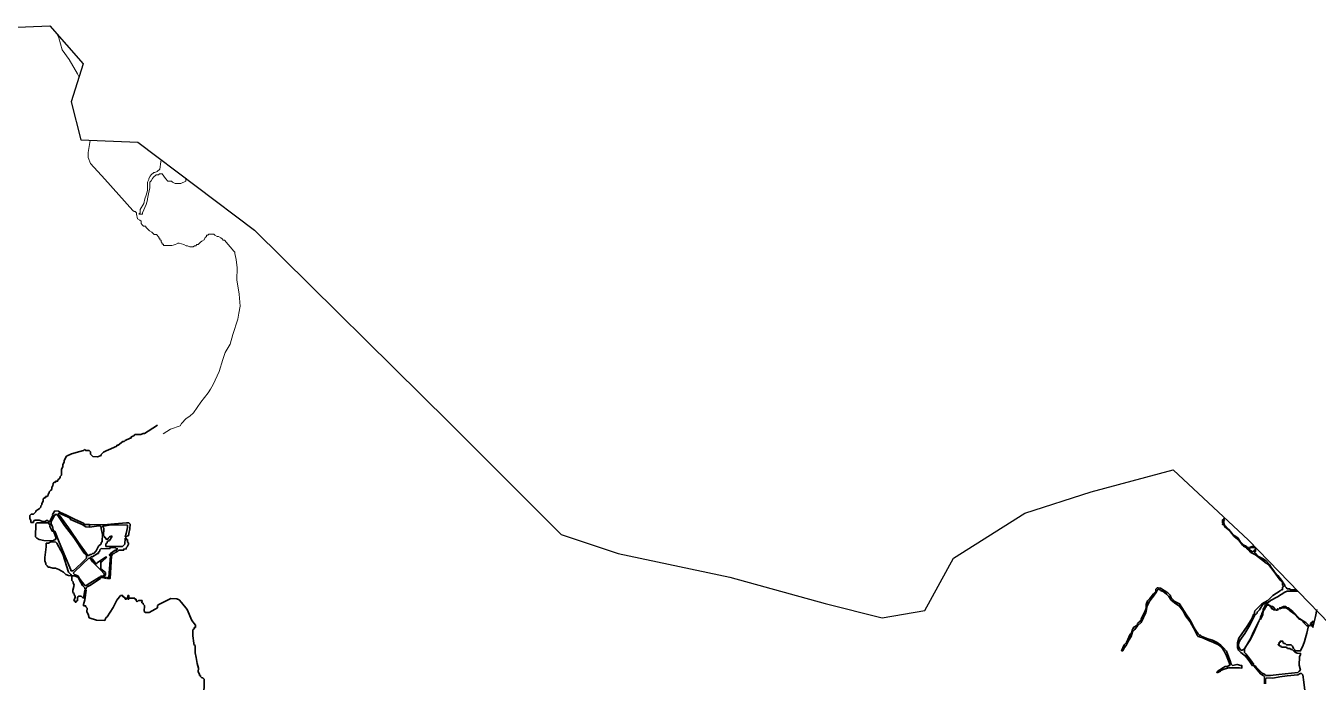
# Model space of a CAD drawing. Header units: metres. Extents: x 266208 to 280437, y 2124392 to 2131586.
# Drawn here: x 268657 to 272967, y 2129104 to 2131293 of the extents above; entities that cross this region are included whole.
import ezdxf

# ---------------------------------------------------------------- set-up
doc = ezdxf.new("R2010")
doc.units = ezdxf.units.M
doc.layers.add('HIGH TIDE LINE', color=7, linetype='Continuous', true_color=0xff00c5)
doc.layers.add('village', color=3, linetype='Continuous')

msp = doc.modelspace()

# ---------------------------------------------------------------- linework, layer by layer
at = {"layer": 'HIGH TIDE LINE', "lineweight": 35}
for p, q in [((269064.5, 2129940.9), (269095.8, 2129960.4)), ((268988.4, 2129910.2), (269004.5, 2129917.9)), ((269004.5, 2129917.9), (269008.4, 2129917.9)), ((269008.4, 2129917.9), (269008.5, 2129921.9)), ((269008.5, 2129921.9), (269016.5, 2129925.7)), ((269016.5, 2129925.7), (269020.6, 2129929.6)), ((269020.6, 2129929.6), (269040.5, 2129929.3)), ((269040.5, 2129929.3), (269048.5, 2129933.2)), ((269048.5, 2129933.2), (269052.5, 2129933.2)), ((269052.5, 2129933.2), (269064.5, 2129940.9)), ((268808.6, 2129865), (268836.6, 2129872.6)), ((268836.6, 2129872.6), (268848.6, 2129876.4)), ((268848.6, 2129876.4), (268852.6, 2129880.3)), ((268852.6, 2129880.3), (268856.5, 2129876.3)), ((268856.5, 2129876.3), (268868.5, 2129876.1)), ((268868.5, 2129876.1), (268872.4, 2129872.1)), ((268872.4, 2129872.1), (268872.3, 2129864.1)), ((268908.1, 2129863.6), (268916.2, 2129871.4)), ((268916.2, 2129871.4), (268924.2, 2129875.3)), ((268924.2, 2129875.3), (268932.2, 2129879.2)), ((268932.2, 2129879.2), (268960.3, 2129890.7)), ((268960.3, 2129890.7), (268960.3, 2129894.7)), ((268960.3, 2129894.7), (268964.3, 2129894.6)), ((268964.3, 2129894.6), (268980.4, 2129906.3)), ((268980.4, 2129906.3), (268984.4, 2129906.3)), ((268984.4, 2129906.3), (268988.4, 2129910.2)), ((268780.1, 2129821.6), (268780.2, 2129829.6)), ((268780.2, 2129829.6), (268784.3, 2129837.5)), ((268784.3, 2129841.5), (268788.4, 2129849.4)), ((268784.3, 2129837.5), (268784.3, 2129841.5)), ((268788.4, 2129849.4), (268792.5, 2129857.3)), ((268792.5, 2129857.3), (268808.6, 2129865)), ((268872.3, 2129864.1), (268880.1, 2129856)), ((268880.1, 2129856), (268896, 2129855.8)), ((268896, 2129855.8), (268908, 2129859.6)), ((268908, 2129859.6), (268908.1, 2129863.6)), ((268763.5, 2129778.1), (268767.5, 2129782)), ((268767.5, 2129782), (268771.6, 2129785.9)), ((268771.6, 2129789.9), (268775.7, 2129793.8)), ((268771.6, 2129785.9), (268771.6, 2129789.9)), ((268775.7, 2129793.8), (268776, 2129813.7)), ((268776, 2129813.7), (268780.1, 2129821.6)), ((268735, 2129738.7), (268739.1, 2129742.6)), ((268735, 2129734.7), (268735, 2129738.7)), ((268739.1, 2129742.6), (268743.1, 2129746.5)), ((268743.1, 2129746.5), (268743.2, 2129754.5)), ((268743.2, 2129754.5), (268747.3, 2129758.4)), ((268747.3, 2129758.4), (268747.4, 2129766.4)), ((268747.4, 2129766.4), (268751.4, 2129770.3)), ((268751.4, 2129770.3), (268755.4, 2129770.2)), ((268755.4, 2129770.2), (268755.5, 2129774.2)), ((268755.5, 2129774.2), (268763.4, 2129774.1)), ((268763.4, 2129774.1), (268763.5, 2129778.1)), ((268706.5, 2129691.3), (268710.5, 2129695.2)), ((268710.5, 2129695.2), (268710.6, 2129699.2)), ((268710.6, 2129699.2), (268714.7, 2129707.1)), ((268714.7, 2129707.1), (268714.8, 2129715.1)), ((268714.8, 2129715.1), (268718.8, 2129719)), ((268718.8, 2129719), (268722.8, 2129718.9)), ((268722.8, 2129718.9), (268722.9, 2129722.9)), ((268722.9, 2129722.9), (268726.9, 2129722.9)), ((268726.9, 2129722.9), (268730.9, 2129726.8)), ((268730.9, 2129730.8), (268735, 2129734.7)), ((268730.9, 2129726.8), (268730.9, 2129730.8)), ((268670, 2129648), (268670.2, 2129660)), ((268670.2, 2129660), (268674.2, 2129663.9)), ((268674.2, 2129663.9), (268682.2, 2129663.8)), ((268682.2, 2129663.8), (268686.2, 2129667.7)), ((268686.2, 2129667.7), (268690.3, 2129671.6)), ((268690.3, 2129675.6), (268698.3, 2129679.5)), ((268690.3, 2129671.6), (268690.3, 2129675.6)), ((268698.3, 2129679.5), (268702.4, 2129683.4)), ((268702.4, 2129683.4), (268706.4, 2129687.3)), ((268706.4, 2129687.3), (268706.5, 2129691.3)), ((268754, 2129674.7), (268745.9, 2129662.8)), ((268745.9, 2129662.8), (268749.7, 2129654.8)), ((268749.7, 2129654.8), (268749.8, 2129658.8)), ((268749.8, 2129658.8), (268753.8, 2129658.7)), ((268753.8, 2129658.7), (268753.8, 2129662.7)), ((268753.8, 2129662.7), (268761.8, 2129662.6)), ((268766, 2129674.5), (268754, 2129674.7)), ((268761.8, 2129662.6), (268785.2, 2129626.4)), ((268769.9, 2129670.5), (268766, 2129674.5)), ((268789.7, 2129662.2), (268769.9, 2129670.5)), ((268821.3, 2129645.8), (268789.7, 2129662.2)), ((268673.9, 2129644), (268670, 2129648)), ((268673.8, 2129636), (268673.9, 2129644)), ((268681.8, 2129635.9), (268673.8, 2129636)), ((268685.9, 2129643.8), (268681.8, 2129639.9)), ((268681.8, 2129639.9), (268681.8, 2129635.9)), ((268701.8, 2129643.6), (268685.9, 2129643.8)), ((268689, 2129588), (268689.7, 2129631.8)), ((268689.7, 2129631.8), (268693.7, 2129635.7)), ((268693.7, 2129635.7), (268729.6, 2129635.2)), ((268713.7, 2129639.4), (268701.8, 2129643.6)), ((268721.6, 2129639.3), (268713.7, 2129639.4)), ((268725.7, 2129643.2), (268721.6, 2129639.3)), ((268729.7, 2129643.2), (268725.7, 2129643.2)), ((268729.6, 2129635.2), (268733.6, 2129639.1)), ((268733.6, 2129639.1), (268729.7, 2129643.2)), ((268785.2, 2129626.4), (268816.4, 2129586.1)), ((268849, 2129633.5), (268821.3, 2129645.8)), ((268852.9, 2129629.4), (268849, 2129633.5)), ((268868.8, 2129629.2), (268852.9, 2129629.4)), ((268916.6, 2129628.5), (268868.8, 2129629.2)), ((268916.4, 2129616.5), (268912.6, 2129624.6)), ((268912.6, 2129624.6), (268916.5, 2129624.5)), ((268916.1, 2129592.6), (268916.4, 2129616.5)), ((268916.5, 2129624.5), (268940.5, 2129628.1)), ((268952.5, 2129631.9), (268916.6, 2129628.5)), ((268940.5, 2129628.1), (268996.2, 2129627.3)), ((268992.4, 2129635.3), (268952.5, 2129631.9)), ((268996.1, 2129619.4), (268991.8, 2129599.5)), ((269000.3, 2129635.2), (268992.4, 2129635.3)), ((268996.2, 2129627.3), (268996.1, 2129619.4)), ((268999.8, 2129599.4), (269004, 2129615.3)), ((269004.2, 2129631.2), (269000.3, 2129635.2)), ((269004, 2129615.3), (269004.2, 2129631.2)), ((268693, 2129584), (268689, 2129588)), ((268700.9, 2129579.9), (268693, 2129584)), ((268716.7, 2129575.7), (268700.9, 2129579.9)), ((268748.6, 2129575.2), (268716.7, 2129575.7)), ((268724.4, 2129555.6), (268724.6, 2129567.6)), ((268724.6, 2129567.6), (268732.5, 2129567.5)), ((268732.5, 2129567.5), (268740.6, 2129571.3)), ((268740.6, 2129571.3), (268756.5, 2129571.1)), ((268752.6, 2129579.1), (268748.6, 2129575.2)), ((268753, 2129607), (268749, 2129607)), ((268749, 2129607), (268756.7, 2129587)), ((268756.6, 2129579.1), (268752.6, 2129579.1)), ((268768.4, 2129570.9), (268753, 2129607)), ((268756.5, 2129571.1), (268760.4, 2129567)), ((268756.7, 2129587), (268756.6, 2129579.1)), ((268760.4, 2129567), (268779.8, 2129530.9)), ((268787.6, 2129522.8), (268768.4, 2129570.9)), ((268816.4, 2129586.1), (268851.5, 2129533.9)), ((268920, 2129588.6), (268916.1, 2129592.6)), ((268919.9, 2129584.6), (268920, 2129588.6)), ((268923.9, 2129584.6), (268919.9, 2129584.6)), ((268923.6, 2129564.7), (268927.7, 2129568.6)), ((268923.9, 2129580.6), (268923.9, 2129584.6)), ((268931.8, 2129580.5), (268923.9, 2129580.6)), ((268927.7, 2129572.6), (268935.8, 2129576.4)), ((268927.7, 2129568.6), (268927.7, 2129572.6)), ((268931.9, 2129584.5), (268931.8, 2129580.5)), ((268935.9, 2129588.4), (268931.9, 2129584.5)), ((268935.8, 2129576.4), (268943.9, 2129588.3)), ((268943.9, 2129592.2), (268935.9, 2129588.4)), ((268943.9, 2129588.3), (268943.9, 2129592.2)), ((268987.6, 2129583.6), (268987.3, 2129563.7)), ((268991.6, 2129583.6), (268987.6, 2129583.6)), ((268991.8, 2129599.5), (268987.7, 2129587.6)), ((268987.7, 2129587.6), (268991.7, 2129587.6)), ((268991.5, 2129579.6), (268991.6, 2129583.6)), ((268995.5, 2129579.5), (268991.5, 2129579.6)), ((268991.7, 2129587.6), (268995.7, 2129591.5)), ((268995.4, 2129571.6), (268995.5, 2129579.5)), ((268999.3, 2129567.5), (268995.4, 2129571.6)), ((268995.7, 2129591.5), (268999.7, 2129591.4)), ((268999.3, 2129563.6), (268999.3, 2129567.5)), ((268999.7, 2129591.4), (268999.8, 2129599.4)), ((268719.9, 2129519.8), (268724.4, 2129555.6)), ((268779.8, 2129530.9), (268798.8, 2129470.9)), ((268806.9, 2129478.8), (268787.6, 2129522.8)), ((268851.5, 2129533.9), (268859.4, 2129525.8)), ((268859.4, 2129525.8), (268859.2, 2129517.8)), ((268879.2, 2129521.5), (268883.2, 2129525.4)), ((268883.2, 2129525.4), (268891.3, 2129529.3)), ((268891.3, 2129529.3), (268895.3, 2129533.2)), ((268895.3, 2129533.2), (268899.3, 2129533.2)), ((268899.3, 2129537.1), (268903.4, 2129541.1)), ((268899.3, 2129533.2), (268899.3, 2129537.1)), ((268903.4, 2129545), (268907.5, 2129549)), ((268903.4, 2129541.1), (268903.4, 2129545)), ((268907.5, 2129549), (268935.3, 2129548.6)), ((268923.5, 2129556.7), (268923.6, 2129564.7)), ((268979.3, 2129555.9), (268923.5, 2129556.7)), ((268935.3, 2129548.6), (268939.4, 2129552.5)), ((268955.2, 2129544.3), (268939.1, 2129532.6)), ((268939.1, 2129532.6), (268943, 2129524.6)), ((268939.4, 2129552.5), (268955.3, 2129552.2)), ((268943, 2129524.6), (268947.1, 2129532.5)), ((268947.1, 2129532.5), (268951, 2129532.4)), ((268951, 2129532.4), (268955.1, 2129536.3)), ((268955.1, 2129536.3), (268963.1, 2129540.2)), ((268959.2, 2129544.2), (268955.2, 2129544.3)), ((268955.3, 2129552.2), (268959.2, 2129548.2)), ((268959.2, 2129548.2), (268963.2, 2129548.2)), ((268963.2, 2129548.2), (268959.2, 2129544.2)), ((268963.1, 2129540.2), (268967.1, 2129544.1)), ((268967.1, 2129544.1), (268983.1, 2129543.9)), ((268987.3, 2129563.7), (268979.3, 2129555.9)), ((268983.1, 2129543.9), (268983.1, 2129547.9)), ((268983.1, 2129547.9), (268991.1, 2129547.7)), ((268991.1, 2129551.7), (268995.2, 2129555.6)), ((268991.1, 2129547.7), (268991.1, 2129551.7)), ((268995.2, 2129555.6), (268999.3, 2129563.6)), ((268719.7, 2129507.9), (268719.9, 2129519.8)), ((268723.6, 2129499.9), (268719.7, 2129507.9)), ((268723.5, 2129495.9), (268723.6, 2129499.9)), ((268727.5, 2129491.9), (268723.5, 2129495.9)), ((268731.4, 2129487.8), (268727.5, 2129491.9)), ((268735.4, 2129487.8), (268731.4, 2129487.8)), ((268747.2, 2129483.6), (268735.4, 2129487.8)), ((268755.2, 2129483.5), (268747.2, 2129483.6)), ((268767.1, 2129479.3), (268755.2, 2129483.5)), ((268814.7, 2129466.7), (268847, 2129498.1)), ((268826.9, 2129486.4), (268814.8, 2129474.7)), ((268843.1, 2129502.1), (268826.9, 2129486.4)), ((268859.2, 2129517.8), (268843.1, 2129502.1)), ((268847, 2129498.1), (268867.2, 2129517.7)), ((268867.2, 2129517.7), (268871.2, 2129517.6)), ((268871.2, 2129517.6), (268875.2, 2129521.6)), ((268871.2, 2129517.6), (268879, 2129505.6)), ((268879.1, 2129513.5), (268871.2, 2129517.6)), ((268875.2, 2129521.6), (268879.2, 2129521.5)), ((268879, 2129505.6), (268906.4, 2129477.3)), ((268890.8, 2129497.4), (268879.1, 2129513.5)), ((268894.8, 2129501.4), (268890.8, 2129497.4)), ((268923, 2129520.9), (268894.8, 2129501.4)), ((268906.5, 2129481.3), (268906.8, 2129505.2)), ((268922.2, 2129469.1), (268906.5, 2129481.3)), ((268906.8, 2129505.2), (268910.8, 2129505.1)), ((268910.8, 2129505.1), (268927, 2129520.8)), ((268927, 2129520.8), (268923, 2129520.9)), ((268782.9, 2129471.1), (268767.1, 2129479.3)), ((268790.7, 2129463.1), (268782.9, 2129471.1)), ((268798.6, 2129459), (268790.7, 2129463.1)), ((268806.6, 2129458.8), (268798.6, 2129459)), ((268798.8, 2129470.9), (268806.7, 2129462.8)), ((268810.5, 2129454.8), (268806.6, 2129458.8)), ((268806.7, 2129462.8), (268810.6, 2129458.8)), ((268806.8, 2129474.8), (268806.9, 2129478.8)), ((268814.8, 2129474.7), (268806.8, 2129474.8)), ((268810.4, 2129442.9), (268810.5, 2129454.8)), ((268814.3, 2129438.8), (268810.4, 2129442.9)), ((268810.6, 2129458.8), (268818.6, 2129458.7)), ((268814.2, 2129434.8), (268814.3, 2129438.8)), ((268818.6, 2129462.6), (268814.7, 2129466.7)), ((268830.5, 2129458.5), (268818.6, 2129462.6)), ((268818.6, 2129458.7), (268826.5, 2129454.6)), ((268826.5, 2129454.6), (268830.4, 2129454.5)), ((268830.4, 2129454.5), (268834.3, 2129446.5)), ((268838.3, 2129446.4), (268830.5, 2129458.5)), ((268834.3, 2129446.5), (268846, 2129426.4)), ((268853.9, 2129426.3), (268838.3, 2129446.4)), ((268869.8, 2129426.1), (268906, 2129449.4)), ((268902.1, 2129453.5), (268870, 2129434)), ((268906.1, 2129453.4), (268902.1, 2129453.5)), ((268906, 2129449.4), (268906.1, 2129453.4)), ((268914.1, 2129457.3), (268906.1, 2129457.4)), ((268906.1, 2129457.4), (268910.1, 2129453.3)), ((268906.4, 2129477.3), (268918.2, 2129465.2)), ((268910.1, 2129453.3), (268914, 2129453.3)), ((268914, 2129453.3), (268925.9, 2129449.1)), ((268918.1, 2129461.2), (268914.1, 2129457.3)), ((268918, 2129453.2), (268918.1, 2129457.2)), ((268926, 2129453.1), (268918, 2129453.2)), ((268918.2, 2129465.2), (268918.1, 2129461.2)), ((268918.1, 2129457.2), (268922.1, 2129461.1)), ((268922.1, 2129461.1), (268922.2, 2129469.1)), ((268925.9, 2129449.1), (268926, 2129453.1)), ((268813.8, 2129403), (268813.9, 2129410.9)), ((268817.7, 2129398.9), (268813.8, 2129403)), ((268813.9, 2129410.9), (268818.1, 2129426.8)), ((268818.1, 2129426.8), (268814.2, 2129434.8)), ((268817.6, 2129395), (268817.7, 2129398.9)), ((268821.5, 2129390.9), (268817.6, 2129395)), ((268846, 2129426.4), (268853.8, 2129418.3)), ((268853.7, 2129410.4), (268849.3, 2129382.5)), ((268853.2, 2129378.5), (268857.7, 2129410.3)), ((268853.8, 2129418.3), (268853.7, 2129414.3)), ((268853.7, 2129414.3), (268857.7, 2129414.3)), ((268857.7, 2129410.3), (268853.7, 2129410.4)), ((268857.9, 2129426.2), (268853.9, 2129426.3)), ((268857.7, 2129414.3), (268857.8, 2129418.3)), ((268857.8, 2129418.3), (268861.8, 2129422.2)), ((268870, 2129434), (268857.9, 2129426.2)), ((268861.8, 2129422.2), (268869.8, 2129426.1)), ((268817.3, 2129375.1), (268821.5, 2129386.9)), ((268821.3, 2129375), (268817.3, 2129375.1)), ((268821.3, 2129371), (268821.3, 2129375)), ((268825.2, 2129371), (268821.3, 2129371)), ((268821.5, 2129386.9), (268821.5, 2129390.9)), ((268825.3, 2129374.9), (268825.2, 2129371)), ((268829.3, 2129374.9), (268825.3, 2129374.9)), ((268829.5, 2129386.8), (268829.3, 2129374.9)), ((268833.5, 2129390.7), (268829.5, 2129386.8)), ((268841.5, 2129390.6), (268833.5, 2129390.7)), ((268845.4, 2129386.6), (268841.5, 2129390.6)), ((268849.4, 2129386.5), (268845.4, 2129386.6)), ((268848.9, 2129358.7), (268849, 2129362.6)), ((268856.9, 2129358.5), (268848.9, 2129358.7)), ((268849, 2129362.6), (268853.2, 2129378.5)), ((268849.3, 2129382.5), (268849.4, 2129386.5)), ((268856.9, 2129354.6), (268856.9, 2129358.5)), ((268860.8, 2129350.5), (268856.9, 2129354.6)), ((268860.6, 2129338.6), (268860.8, 2129350.5)), ((268948.4, 2129353.2), (268928, 2129321.7)), ((268960.7, 2129376.9), (268948.4, 2129353.2)), ((268968.8, 2129388.8), (268960.7, 2129376.9)), ((268972.9, 2129392.7), (268968.8, 2129388.8)), ((268980.8, 2129392.6), (268972.9, 2129392.7)), ((268980.8, 2129388.6), (268980.8, 2129392.6)), ((268984.8, 2129388.5), (268980.8, 2129388.6)), ((268984.7, 2129384.6), (268984.8, 2129388.5)), ((268988.7, 2129384.5), (268984.7, 2129384.6)), ((268988.6, 2129380.5), (268988.7, 2129384.5)), ((268992.6, 2129380.5), (268988.6, 2129380.5)), ((268992.7, 2129384.4), (268992.6, 2129380.5)), ((268996.7, 2129384.4), (268992.7, 2129384.4)), ((268996.6, 2129380.4), (268996.7, 2129384.4)), ((269000.6, 2129380.3), (268996.6, 2129380.4)), ((269020.5, 2129384), (269000.6, 2129384.3)), ((269000.6, 2129384.3), (269000.6, 2129380.3)), ((269020.5, 2129380), (269020.5, 2129384)), ((269024.5, 2129380), (269020.5, 2129380)), ((269024.4, 2129376), (269024.5, 2129380)), ((269028.3, 2129372), (269024.4, 2129376)), ((269032.4, 2129375.9), (269028.3, 2129372)), ((269044.3, 2129375.7), (269032.4, 2129375.9)), ((269044.2, 2129367.8), (269044.3, 2129375.7)), ((269048.2, 2129367.7), (269044.2, 2129367.8)), ((269048.1, 2129363.7), (269048.2, 2129367.7)), ((269052, 2129359.7), (269048.1, 2129363.7)), ((269051.8, 2129339.8), (269052, 2129359.7)), ((269095.7, 2129351.1), (269087.7, 2129347.2)), ((269095.8, 2129359), (269095.7, 2129351.1)), ((269099.9, 2129363), (269095.8, 2129359)), ((269115.9, 2129370.7), (269099.9, 2129363)), ((269132, 2129378.4), (269115.9, 2129370.7)), ((269140, 2129382.3), (269132, 2129378.4)), ((269159.9, 2129382), (269140, 2129382.3)), ((269167.8, 2129377.9), (269159.9, 2129382)), ((269175.6, 2129369.8), (269167.8, 2129377.9)), ((269195.2, 2129345.6), (269175.6, 2129369.8)), ((272786.9, 2129348.9), (272787, 2129352.9)), ((272791, 2129352.8), (272786.9, 2129344.9)), ((272787, 2129352.9), (272791.1, 2129360.8)), ((272795.1, 2129360.7), (272791, 2129352.8)), ((272791.1, 2129360.8), (272795.1, 2129360.7)), ((272795.1, 2129360.7), (272795.1, 2129364.7)), ((272795.1, 2129364.7), (272803, 2129360.6)), ((272799.1, 2129360.6), (272795.1, 2129360.7)), ((272803, 2129360.6), (272799.1, 2129360.6)), ((272803, 2129360.6), (272810.9, 2129356.5)), ((272807, 2129356.5), (272803, 2129360.6)), ((272810.9, 2129352.5), (272807, 2129356.5)), ((272810.8, 2129348.5), (272810.9, 2129352.5)), ((272810.9, 2129356.5), (272814.9, 2129356.4)), ((272814.9, 2129356.4), (272818.9, 2129352.4)), ((272818.9, 2129352.4), (272822.8, 2129348.4)), ((268864.5, 2129330.6), (268860.6, 2129338.6)), ((268868.3, 2129318.6), (268864.5, 2129330.6)), ((268892, 2129310.2), (268868.3, 2129318.6)), ((268919.9, 2129309.8), (268892, 2129310.2)), ((268924, 2129317.7), (268919.9, 2129309.8)), ((268928, 2129321.7), (268924, 2129317.7)), ((269055.7, 2129335.7), (269051.8, 2129339.8)), ((269067.6, 2129335.5), (269055.7, 2129335.7)), ((269087.7, 2129347.2), (269067.6, 2129335.5)), ((269210.6, 2129309.6), (269195.2, 2129345.6)), ((269222.3, 2129293.5), (269210.6, 2129309.6)), ((272782.7, 2129329), (272774.5, 2129313.2)), ((272774.5, 2129317.2), (272774.6, 2129321.2)), ((272774.5, 2129313.2), (272774.5, 2129317.2)), ((272774.6, 2129321.2), (272778.7, 2129329.1)), ((272778.7, 2129329.1), (272778.8, 2129333.1)), ((272778.8, 2129333.1), (272782.8, 2129341)), ((272782.8, 2129341), (272782.7, 2129329)), ((272782.8, 2129341), (272782.9, 2129345)), ((272786.9, 2129344.9), (272782.8, 2129341)), ((272782.9, 2129345), (272783, 2129348.9)), ((272783, 2129348.9), (272786.9, 2129348.9)), ((272814.8, 2129348.5), (272810.8, 2129348.5)), ((272818.7, 2129344.4), (272814.8, 2129348.5)), ((272822.7, 2129344.4), (272818.7, 2129344.4)), ((272822.8, 2129348.4), (272822.7, 2129344.4)), ((272822.7, 2129344.4), (272826.7, 2129344.3)), ((272826.7, 2129344.3), (272822.7, 2129344.4)), ((272826.7, 2129344.3), (272830.7, 2129348.2)), ((272830.7, 2129344.3), (272826.7, 2129344.3)), ((272830.7, 2129348.2), (272834.7, 2129348.2)), ((272834.7, 2129348.2), (272830.7, 2129344.3)), ((269213.8, 2129257.7), (269214.1, 2129277.7)), ((269214.1, 2129277.7), (269218.1, 2129281.6)), ((269218.1, 2129281.6), (269218.2, 2129285.6)), ((269218.2, 2129285.6), (269222.2, 2129285.5)), ((269222.2, 2129285.5), (269222.3, 2129293.5)), ((269217.4, 2129233.8), (269213.8, 2129257.7)), ((269217.4, 2129229.8), (269217.4, 2129233.8)), ((269221.3, 2129225.8), (269217.4, 2129229.8)), ((269221, 2129201.9), (269221.3, 2129225.8)), ((269224.7, 2129185.9), (269221, 2129201.9)), ((269228.4, 2129165.9), (269224.7, 2129185.9)), ((269232.1, 2129149.9), (269228.4, 2129165.9)), ((269232, 2129138), (269232.1, 2129149.9)), ((269235.8, 2129130), (269232, 2129138)), ((269235.8, 2129126), (269235.8, 2129130)), ((269239.8, 2129125.9), (269235.8, 2129126)), ((269239.7, 2129122), (269239.8, 2129125.9)), ((269243.6, 2129117.9), (269239.7, 2129122)), ((269247.6, 2129117.9), (269243.6, 2129117.9)), ((269251.5, 2129113.8), (269247.6, 2129117.9)), ((269250.6, 2129050.1), (269251.5, 2129113.8))]:
    msp.add_line(p, q, dxfattribs=at)
at = {"layer": 'HIGH TIDE LINE', "lineweight": 0}
for points in [[(268758.9, 2131269.4), (268766.7, 2131253.4), (268778.1, 2131213.5), (268801.6, 2131181.3), (268828.8, 2131133.2), (268834.4, 2131122.2)], [(268871.3, 2130911.1), (268865.2, 2130870.2), (268865, 2130854.2), (268872.7, 2130834.3), (268919.8, 2130781.9), (269013.9, 2130677.3), (269017.8, 2130673.2), (269021.8, 2130673.2), (269025.7, 2130669.2), (269025.7, 2130665.2), (269029.5, 2130649.2), (269037.4, 2130645.1), (269041.3, 2130641.1), (269041.2, 2130633.2), (269045.1, 2130629.1), (269049.1, 2130625.1), (269057, 2130625), (269057, 2130621), (269060.9, 2130617), (269068.7, 2130608.9), (269076.6, 2130604.8), (269084.5, 2130596.8), (269092.4, 2130596.7), (269100.3, 2130588.6), (269100.3, 2130584.7), (269104.2, 2130584.6), (269104.2, 2130580.6), (269108.1, 2130576.6), (269108.1, 2130572.6), (269112, 2130568.6), (269111.9, 2130564.6), (269115.9, 2130564.6), (269115.9, 2130560.6), (269143.7, 2130560.2), (269155.7, 2130564), (269163.7, 2130567.9), (269167.7, 2130567.9), (269183.5, 2130563.7), (269191.4, 2130559.6), (269195.4, 2130559.6), (269203.3, 2130555.5), (269215.2, 2130555.3), (269219.3, 2130559.3), (269223.2, 2130559.2), (269227.3, 2130563.1), (269231.3, 2130563.1), (269239.3, 2130570.9), (269243.3, 2130574.9), (269251.3, 2130578.7), (269255.4, 2130586.6), (269259.5, 2130590.6), (269259.5, 2130594.6), (269263.5, 2130594.5), (269267.5, 2130598.4), (269283.4, 2130598.2), (269287.3, 2130594.2), (269295.3, 2130590.1), (269299.2, 2130590.1), (269307.1, 2130586), (269311.1, 2130582), (269315, 2130577.9), (269319, 2130577.9), (269350.3, 2130541.7), (269354.3, 2130537.6), (269354.2, 2130533.7), (269357.9, 2130513.7), (269361.5, 2130485.8), (269361, 2130446), (269368.4, 2130398.2), (269371.9, 2130358.4), (269367.6, 2130334.5), (269363.3, 2130314.7), (269346.8, 2130263.2), (269338.4, 2130231.5), (269322.1, 2130203.8), (269313.9, 2130180.1), (269301.4, 2130140.4), (269281, 2130096.9), (269272.8, 2130081.1), (269264.7, 2130069.3), (269240.4, 2130037.8), (269216.1, 2130002.3), (269204, 2129990.5), (269192, 2129982.7), (269175.9, 2129967), (269171.8, 2129959.1), (269139.8, 2129947.5), (269114.9, 2129931.9)], [(269190.8, 2130783.5), (269190.3, 2130782.4), (269190.2, 2130774.5), (269174.2, 2130766.7), (269154.3, 2130767), (269146.4, 2130771.1), (269142.5, 2130775.1), (269130.5, 2130775.2), (269122.7, 2130783.3), (269111, 2130799.4), (269103, 2130799.5), (269099, 2130795.5), (269091, 2130795.6), (269083, 2130787.8), (269078.9, 2130783.9), (269074.9, 2130776), (269070.8, 2130772), (269070.6, 2130752.1), (269066.3, 2130732.3), (269062.2, 2130716.4), (269062.1, 2130712.5), (269057.9, 2130696.6), (269045.6, 2130668.9), (269045.6, 2130664.9), (269033.7, 2130665.1), (269037.7, 2130669), (269037.8, 2130680.9), (269050, 2130700.7), (269054.2, 2130716.5), (269058.3, 2130728.4), (269062.5, 2130744.3), (269062.9, 2130772.1), (269066.9, 2130780), (269067, 2130784), (269071.1, 2130791.9), (269075.1, 2130795.9), (269083.2, 2130803.7), (269087.1, 2130803.7), (269095.1, 2130807.5), (269103.2, 2130815.4), (269107.5, 2130839.2), (269107.6, 2130846.3)]]:
    msp.add_lwpolyline(points, dxfattribs=at)
at = {"layer": 'HIGH TIDE LINE', "lineweight": 35}
for points in [[(268745.8, 2129658.9), (268737.6, 2129643), (268737.6, 2129639.1), (268733.6, 2129639.1), (268733.5, 2129631.2), (268737.5, 2129631.1), (268737.3, 2129623.1), (268745.1, 2129607.1), (268749, 2129607), (268745.3, 2129623), (268741.4, 2129631), (268741.5, 2129635), (268741.6, 2129639), (268745.7, 2129646.9), (268749.7, 2129654.8)], [(268868.7, 2129621.2), (268856.8, 2129621.4), (268844.9, 2129629.5), (268805.4, 2129646), (268805.4, 2129650), (268797.5, 2129654.1), (268777.7, 2129662.4), (268769.8, 2129666.5), (268765.8, 2129666.5), (268765.8, 2129662.6), (268769.7, 2129658.5), (268804.8, 2129610.2), (268832.1, 2129570), (268863.3, 2129525.7), (268867.3, 2129525.7), (268871.4, 2129529.6), (268875.3, 2129529.5), (268879.4, 2129533.4), (268883.4, 2129533.4), (268891.4, 2129541.2), (268899.6, 2129557), (268907.7, 2129564.9), (268907.8, 2129568.9), (268911.8, 2129572.8), (268912.2, 2129596.7), (268908.5, 2129616.7), (268908.5, 2129620.6), (268904.6, 2129624.7), (268900.6, 2129624.7)], [(268868.7, 2129621.2), (268868.8, 2129629.2)], [(268939.1, 2129532.6), (268943, 2129524.6), (268937.9, 2129449), (268933.9, 2129449), (268929.9, 2129449.1), (268930, 2129453.1), (268933.9, 2129453), (268939, 2129524.6), (268935.1, 2129528.7)], [(272672.7, 2129163.4), (272661.2, 2129191.4), (272653.5, 2129207.5), (272645.7, 2129219.5), (272633.9, 2129227.7), (272618.1, 2129235.9), (272598.3, 2129244.1), (272578.5, 2129252.4), (272566.6, 2129256.5), (272562.7, 2129260.6), (272551.1, 2129284.6), (272539.4, 2129304.7), (272523.8, 2129324.8), (272516.1, 2129340.9), (272504.3, 2129357), (272492.5, 2129365.1), (272476.8, 2129377.3), (272469, 2129389.4), (272461.1, 2129397.4), (272449.3, 2129405.6), (272441.4, 2129409.7), (272437.5, 2129413.7), (272433.5, 2129413.8), (272429.5, 2129409.9), (272425.4, 2129402), (272417.2, 2129390.1), (272405.1, 2129374.4), (272396.9, 2129358.6), (272392.5, 2129334.7), (272384.3, 2129318.9), (272376.1, 2129303.1), (272364, 2129291.3), (272355.9, 2129279.5), (272347.8, 2129271.7), (272343.6, 2129255.8), (272335.5, 2129244), (272327.3, 2129228.2), (272319.1, 2129216.3), (272315, 2129208.4), (272311, 2129208.5), (272319.3, 2129228.3), (272327.4, 2129236.1), (272339.7, 2129263.8), (272343.8, 2129267.7), (272347.9, 2129279.6), (272352, 2129287.5), (272360, 2129291.4), (272364.1, 2129295.3), (272364.1, 2129299.3), (272368.2, 2129303.2), (272372.2, 2129307.1), (272376.3, 2129311.1), (272376.3, 2129315.1), (272384.5, 2129330.9), (272388.6, 2129338.8), (272392.8, 2129350.7), (272392.9, 2129362.6), (272397.1, 2129374.5), (272405.2, 2129382.3), (272417.3, 2129398.1), (272421.4, 2129402), (272425.4, 2129405.9), (272425.5, 2129413.9), (272429.6, 2129417.8), (272433.6, 2129417.8), (272441.5, 2129417.6), (272453.3, 2129409.5), (272465.2, 2129401.4), (272473, 2129393.3), (272476.9, 2129385.3), (272488.7, 2129373.2), (272504.5, 2129365), (272512.3, 2129352.9), (272520, 2129340.8), (272527.8, 2129328.8), (272535.6, 2129316.7), (272543.4, 2129304.6), (272551.1, 2129288.6), (272558.9, 2129276.5), (272566.7, 2129264.5), (272570.6, 2129260.4), (272574.6, 2129260.4), (272578.5, 2129256.3), (272598.3, 2129248.1), (272614.2, 2129243.9), (272630, 2129235.7), (272641.8, 2129227.5), (272649.7, 2129219.5), (272661.4, 2129207.3), (272665.2, 2129195.3), (272672.9, 2129175.3), (272676.7, 2129163.3), (272680.6, 2129159.3), (272696.6, 2129163), (272708.5, 2129158.9), (272712.5, 2129158.8), (272712.4, 2129154.8), (272712.4, 2129150.8), (272704.4, 2129151), (272688.5, 2129151.2), (272676.5, 2129151.4), (272668.6, 2129151.5), (272656.6, 2129147.7), (272644.6, 2129143.9), (272640.5, 2129139.9), (272632.5, 2129136.1), (272628.5, 2129136.1), (272632.6, 2129140.1), (272636.6, 2129144), (272644.6, 2129147.8), (272648.7, 2129151.8), (272656.7, 2129155.6), (272664.7, 2129155.5), (272668.7, 2129159.4), (272672.7, 2129159.4)], [(268996.8, 2129392.3), (269000.8, 2129392.3), (269000.7, 2129388.3), (268996.7, 2129384.4)], [(272752.4, 2129162.2), (272748.3, 2129158.3), (272736.6, 2129174.4), (272724.9, 2129190.5), (272709.2, 2129202.7), (272701.3, 2129210.7), (272697.4, 2129218.8), (272697.5, 2129222.7), (272697.7, 2129234.7), (272701.9, 2129250.6), (272730.3, 2129290), (272746.7, 2129317.6), (272750.8, 2129329.5), (272754.8, 2129329.4), (272754.7, 2129325.5), (272738.4, 2129293.8), (272722, 2129266.2), (272705.8, 2129242.5), (272701.7, 2129234.6), (272701.5, 2129226.7), (272701.5, 2129222.7), (272705.3, 2129214.7), (272709.3, 2129210.6), (272713.2, 2129210.6), (272721.3, 2129214.4), (272741.7, 2129250), (272750, 2129269.8), (272766.3, 2129301.4), (272770.4, 2129309.3), (272754, 2129273.7), (272741.6, 2129246), (272725.4, 2129222.3), (272721.3, 2129214.4), (272721.2, 2129210.4), (272721.2, 2129206.5), (272721.1, 2129202.5), (272725, 2129198.4), (272740.7, 2129178.3)], [(272774.5, 2129313.2), (272770.5, 2129313.3)]]:
    msp.add_lwpolyline(points, close=True, dxfattribs=at)
for points in [[(272899.3, 2129407), (272891.3, 2129407.1), (272879.4, 2129407.3), (272871.4, 2129407.4), (272867.4, 2129407.4), (272863.5, 2129407.5), (272855.4, 2129403.6), (272831.3, 2129388.1), (272807.3, 2129376.5), (272799.2, 2129368.6), (272795.2, 2129368.7), (272791.2, 2129368.7), (272795.1, 2129364.7), (272791.2, 2129364.7), (272787.2, 2129364.8), (272783.2, 2129364.9), (272771, 2129345.1), (272762.9, 2129337.3), (272762.8, 2129333.3), (272758.8, 2129329.4), (272754.8, 2129329.4), (272754.9, 2129333.4), (272754.9, 2129337.4), (272755, 2129341.4), (272767.1, 2129353.1), (272779.2, 2129364.9), (272799.3, 2129376.6), (272815.5, 2129392.3), (272839.6, 2129407.8), (272843.6, 2129411.8), (272847.6, 2129411.7), (272847.7, 2129419.7), (272851.7, 2129423.6), (272847.8, 2129427.6), (272847.9, 2129435.6), (272840.1, 2129443.7), (272816.7, 2129475.9), (272801, 2129496), (272793.1, 2129500.1), (272777.4, 2129512.3), (272757.7, 2129528.5), (272741.9, 2129536.7), (272734.1, 2129544.8), (272730.1, 2129548.8), (272726.2, 2129552.9), (272718.3, 2129557), (272714.4, 2129561), (272702.7, 2129577.1), (272686.9, 2129589.3), (272671.3, 2129609.4), (272655.5, 2129621.6), (272651.7, 2129629.6), (272647.7, 2129629.7), (272651.7, 2129633.6), (272647.8, 2129633.7), (272647.8, 2129637.7), (272647.9, 2129641.6), (272647.9, 2129645.6), (272651.9, 2129645.6), (272652, 2129649.5), (272656, 2129649.5)], [(272655.9, 2129645.5), (272651.9, 2129641.6), (272651.8, 2129637.6), (272651.7, 2129633.6), (272655.6, 2129625.6), (272659.5, 2129621.6), (272667.4, 2129613.5), (272675.2, 2129605.4), (272687, 2129593.3), (272698.8, 2129585.1), (272706.6, 2129573.1), (272714.4, 2129565), (272718.4, 2129561), (272726.3, 2129556.9), (272730.2, 2129552.8), (272734.2, 2129552.8), (272734.1, 2129548.8), (272738, 2129544.7), (272745.9, 2129540.6), (272745.9, 2129536.7), (272749.9, 2129540.6), (272753.9, 2129540.5), (272754, 2129544.5), (272758, 2129544.4), (272758, 2129548.4), (272758.1, 2129552.4), (272754.1, 2129552.5), (272746.1, 2129552.6), (272742.1, 2129552.6), (272738.1, 2129548.7), (272738.2, 2129552.7), (272746.2, 2129556.6), (272753.1, 2129557.9)], [(272758.2, 2129552.6), (272758.1, 2129552.4), (272758, 2129548.4), (272758, 2129544.4), (272757.9, 2129540.5), (272753.9, 2129536.5), (272757.8, 2129532.5), (272765.6, 2129524.4), (272781.4, 2129516.2), (272793.3, 2129508.1), (272805, 2129496), (272808.9, 2129487.9), (272820.6, 2129471.8), (272832.4, 2129459.7), (272844.1, 2129443.6), (272851.9, 2129431.6), (272855.8, 2129427.5), (272855.7, 2129423.5), (272859.7, 2129419.5), (272863.6, 2129415.5), (272871.5, 2129415.3), (272875.5, 2129411.3), (272879.4, 2129411.2), (272891.4, 2129411.1), (272895.4, 2129411)], [(272787.3, 2129098), (272787.6, 2129121.9), (272783.7, 2129125.9), (272775.8, 2129130), (272752.3, 2129158.2), (272756.3, 2129158.2), (272760.2, 2129154.1), (272779.8, 2129133.9), (272787.7, 2129129.8), (272791.6, 2129125.8), (272807.6, 2129125.6), (272835.5, 2129129.1), (272899.3, 2129136.2), (272903.4, 2129140.1), (272907.4, 2129144), (272903.6, 2129160), (272904.1, 2129187.9), (272908.1, 2129195.8), (272908.2, 2129199.7), (272896.3, 2129199.9), (272888.4, 2129204), (272888.4, 2129208), (272884.4, 2129208.1), (272880.5, 2129212.1), (272876.5, 2129212.2), (272872.6, 2129216.2), (272864.6, 2129216.3), (272860.7, 2129220.4), (272844.8, 2129220.6), (272840.9, 2129224.6), (272836.9, 2129224.7), (272837, 2129228.7), (272833, 2129228.7), (272837, 2129232.6), (272837.1, 2129236.6), (272841.1, 2129236.6), (272841.1, 2129240.6), (272849.1, 2129240.4), (272849, 2129236.5), (272852.9, 2129232.4), (272856.9, 2129232.4), (272860.8, 2129228.3), (272876.8, 2129228.1), (272880.7, 2129224), (272884.6, 2129216), (272888.5, 2129212), (272892.4, 2129207.9), (272908.3, 2129207.7), (272916.6, 2129227.5), (272920.7, 2129239.4), (272924.9, 2129251.3), (272929.1, 2129267.1), (272933.4, 2129287), (272933.4, 2129291), (272929.5, 2129291), (272921.6, 2129299.1), (272909.8, 2129311.2), (272901.9, 2129315.3), (272886.2, 2129331.5), (272870.5, 2129343.7), (272866.6, 2129347.7), (272858.7, 2129351.8), (272846.7, 2129352), (272838.7, 2129348.1), (272838.8, 2129352.1), (272842.7, 2129352), (272850.8, 2129355.9), (272858.7, 2129355.8), (272862.6, 2129351.8), (272866.6, 2129351.7), (272882.4, 2129339.5), (272905.9, 2129315.3), (272917.7, 2129307.1), (272925.6, 2129303), (272933.5, 2129295), (272937.4, 2129290.9), (272941.5, 2129294.8), (272941.5, 2129298.8), (272949.6, 2129306.7), (272949.5, 2129302.7), (272945.5, 2129298.8), (272945.4, 2129290.8), (272949.4, 2129290.7), (272949.3, 2129286.8), (272957.8, 2129322.5), (272962.1, 2129346.3)], [(272922.3, 2129076.1), (272918.8, 2129104), (272915.1, 2129128), (272911.2, 2129132), (272907.2, 2129132.1), (272899.2, 2129128.2), (272863.3, 2129124.7), (272839.4, 2129121.1), (272815.4, 2129117.5), (272795.5, 2129117.8), (272791.5, 2129113.8), (272791.2, 2129097.9)]]:
    msp.add_lwpolyline(points, dxfattribs=at)
at = {"layer": 'village', "color": 3}
msp.add_polyline3d([(268356.6, 2131277.2, 0), (268737.2, 2131293, 0), (268848.2, 2131166.2, 0), (268808.5, 2131039.3, 0), (268840.3, 2130912.4, 0), (269030.6, 2130904.5, 0), (269419.1, 2130611.1, 0), (270069.3, 2129968.8, 0), (270442, 2129596.1, 0), (270632.3, 2129532.7, 0), (271005, 2129453.4, 0), (271322.2, 2129366.2, 0), (271512.5, 2129318.6, 0), (271655.2, 2129342.4, 0), (271750.3, 2129516.9, 0), (271988.2, 2129667.5, 0), (272210.2, 2129738.9, 0), (272483.4, 2129811.7, 0), (272734.8, 2129576.8, 0), (273171.8, 2129125.7, 0)], dxfattribs=at)

doc.saveas('drawing.dxf')
